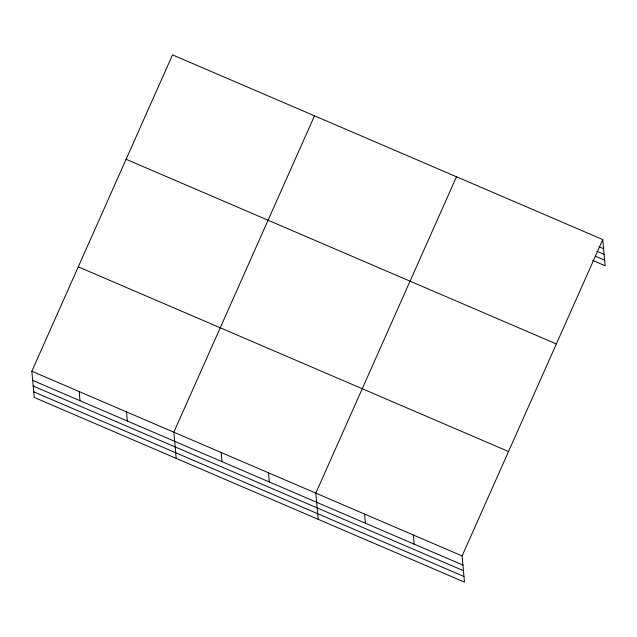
<?xml version="1.0" encoding="UTF-8"?>
<svg xmlns="http://www.w3.org/2000/svg" width="637" height="637" viewBox="0 0 637 637"><rect width="100%" height="100%" fill="white"/><g stroke="black" fill="none" stroke-linecap="round" stroke-linejoin="round"><path stroke-width="0.96" d="M602.769 239.568L462.104 555.926L464.484 582.122L34.231 397.432L31.85 371.244L172.516 54.878L602.769 239.568L605.15 265.756L592.506 260.334M314.495 115.83L173.829 432.189L176.218 458.377M456.482 176.775L315.817 493.134L318.197 519.33M599.083 246.766L603.597 248.709M596.885 251.233L604.107 254.33M595.611 256.257L604.64 260.135M126.094 159.282L556.348 343.964M78.271 266.839L508.517 451.529M31.85 371.244L462.104 555.926M32.678 380.385L462.932 565.067M33.196 386.006L463.441 570.696M33.721 391.811L463.975 576.493M413.341 534.992L414.169 544.133M364.579 514.067L365.407 523.2M268.488 472.813L269.316 481.954M221.158 452.501L221.995 461.642M126.508 411.868L127.336 421.009M79.179 391.556L80.007 400.697"/></g></svg>
